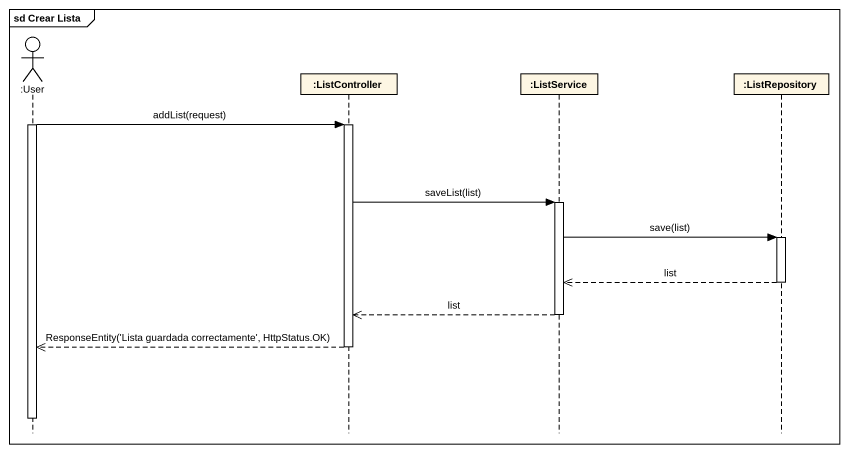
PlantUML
@startuml
mainframe sd Crear Lista
hide footbox
actor ":User" as User
participant ":ListController" as ListController
participant ":ListService" as ListService
participant ":ListRepository" as ListRepository

activate User
User -> ListController : addList(request)
activate ListController
ListController -> ListService : saveList(list)
activate ListService
ListService -> ListRepository : save(list)
activate ListRepository
ListRepository -->> ListService : list
deactivate ListRepository
ListService -->> ListController : list
deactivate ListService
ListController -->> User : ResponseEntity('Lista guardada correctamente', HttpStatus.OK)
deactivate ListController
deactivate User
@enduml
